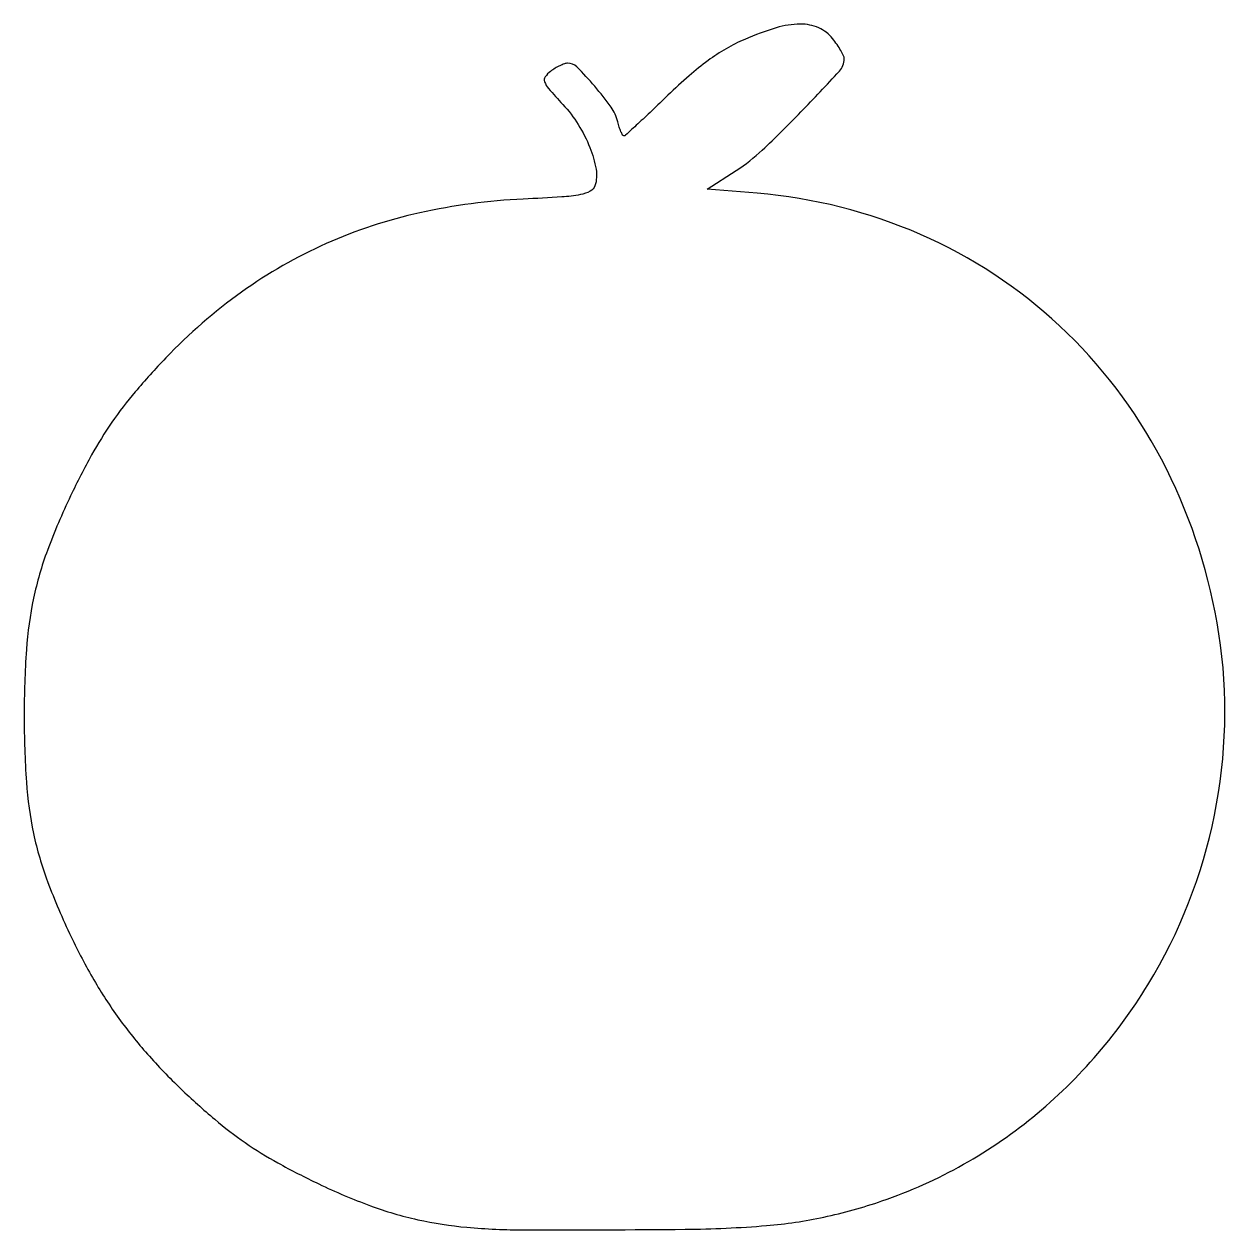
# Model space of a CAD drawing. Extents: x 1 to 215, y 1 to 216.
import ezdxf

# ---------------------------------------------------------------- set-up
doc = ezdxf.new("R2010")
doc.units = 0

msp = doc.modelspace()

# ---------------------------------------------------------------- linework, layer by layer
msp.add_lwpolyline([(129.238723, 213.211951, 0.029396), (125.941083, 211.547173, 0.025685), (122.70357, 209.436935, 0.022411), (119.3143, 206.730634, 0.013619), (115.54704, 203.25, -0.002831), (112.666223, 200.470795, -0.004506), (110.167155, 198.129687, -0.001162), (107.969615, 196.117326, -0.186911), (107.666725, 196, -0.277159), (107.458795, 196.12485, -0.020984), (107.162802, 196.741781, -0.024164), (106.858495, 197.557501, -0.015711), (106.583028, 198.525211, 0.093204), (105.388068, 201.118599, 0.022725), (102.476801, 204.8459, 0.017762), (99.296114, 208.301118, 0.207731), (97.633638, 208.968197, 0.080841), (97.069934, 208.860148, 0.025179), (96.273989, 208.522635, 0.024437), (95.408786, 208.049671, 0.024692), (94.596964, 207.496052, 0.078085), (93.649485, 206.513174, 0.246688), (93.536816, 205.634222, 0.090747), (94.241547, 204.45112, 0.006622), (96.784015, 201.61849, -0.046339), (99.548748, 197.997467, -0.045713), (101.613815, 193.91315, -0.049607), (102.719741, 190.032583, -0.122058), (102.530276, 187.095392, -0.200055), (101.695073, 186.108275, -0.072598), (99.924032, 185.504162, -0.030144), (96.642222, 185.096727, -0.004098), (89.728493, 184.715731, 0.042627), (71.28252, 182.26553, 0.050294), (54.561752, 176.765912, 0.051084), (39.489165, 168.129013, 0.046366), (25.938652, 156.361501, 0.014888), (20.490104, 150.313055, 0.02492), (16.328585, 144.880277, 0.024831), (12.718285, 139.046631, 0.014654), (8.968587, 131.759408, 0.022191), (4.83222, 122.017993, 0.037258), (2.353833, 113.485614, 0.034996), (1.07776, 104.313941, 0.017072), (0.674269, 92.5, 0.017118), (1.079838, 80.656964, 0.035226), (2.363204, 71.476069, 0.037346), (4.862624, 62.912109, 0.021835), (9.049664, 53.071624, 0.020229), (13.130074, 45.354907, 0.024619), (17.58293, 38.499966, 0.024756), (22.665982, 32.147071, 0.020864), (28.638499, 25.938652, 0.014888), (34.686945, 20.490104, 0.02492), (40.119723, 16.328585, 0.024831), (45.953369, 12.718285, 0.014654), (53.240592, 8.968587, 0.022939), (62.456126, 5.071772, 0.033668), (70.891998, 2.583127, 0.033138), (79.685619, 1.224324, 0.021302), (90, 0.765438, 0.002794), (118.648543, 0.872147, 0.017852), (133.156983, 1.525673, 0.033059), (143.377809, 3.037047, 0.029455), (153.722314, 5.919975, 0.09168), (181.41861, 21.541033, 0.087511), (202.228255, 46.25555, 0.086812), (213.443292, 76.783543, 0.08829), (213.532226, 109.11901, 0.077717), (203.595227, 138.273037, 0.084187), (185.417988, 162.104958, 0.085215), (160.609337, 178.401459, 0.08218), (131.470699, 185.754678), (122.533312, 186.5), (127.738258, 189.836022, 0.046628), (132.36945, 193.453849, 0.011409), (139.262585, 200.26164, 0.005795), (146.132827, 207.530384, 0.188597), (147, 209.747617, 0.111485), (146.878984, 210.283619, 0.019045), (146.39118, 211.215614, 0.019946), (145.720918, 212.284311, 0.016618), (144.92742, 213.365141, 0.125052), (142.438619, 215.278703, 0.104483), (139.161704, 215.937668, 0.071485), (134.860362, 215.276619, 0.028387)], format="xyb", close=True)

doc.saveas('drawing.dxf')
